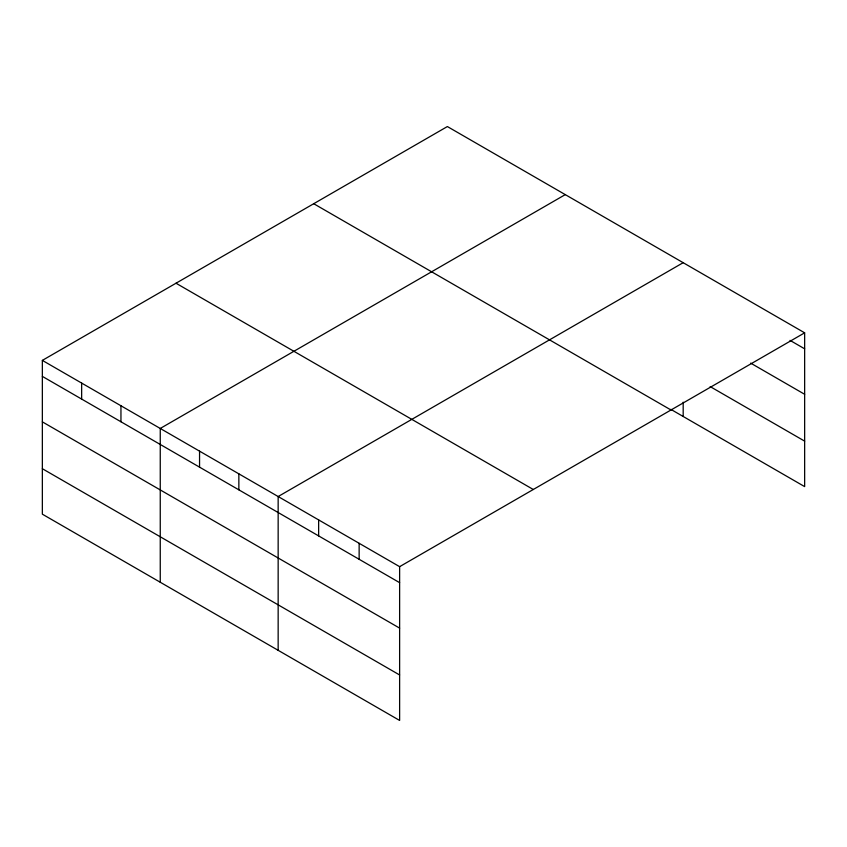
<?xml version="1.0" encoding="UTF-8"?>
<svg xmlns="http://www.w3.org/2000/svg" width="847" height="847" viewBox="0 0 847 847"><rect width="100%" height="100%" fill="white"/><g stroke="black" fill="none" stroke-linecap="round" stroke-linejoin="round"><path stroke-width="1.27" d="M42.35 360.388L399.625 566.664L399.625 720.448L42.35 514.171L42.35 360.388L447.375 126.552L804.65 332.829L804.65 486.612L670.824 409.345M565.277 194.619L160.252 428.455L160.252 582.249M683.18 262.686L278.155 496.533L278.155 650.316M399.625 566.664L804.65 332.829M790.029 340.378L804.65 348.816M750.664 363.119L804.65 394.289M710.167 386.592L804.65 441.139M313.718 203.714L670.993 409.99M176.007 283.226L533.282 489.492M42.35 376.386L399.625 582.662M42.35 421.859L399.625 628.125M42.35 468.709L399.625 674.974M683.18 402.187L683.18 416.48M359.139 543.287L359.139 559.285M318.641 519.91L318.641 535.907M238.854 473.844L238.854 489.831M199.553 451.155L199.553 467.142M120.952 405.766L120.952 421.764M81.651 383.077L81.651 399.075"/></g></svg>
